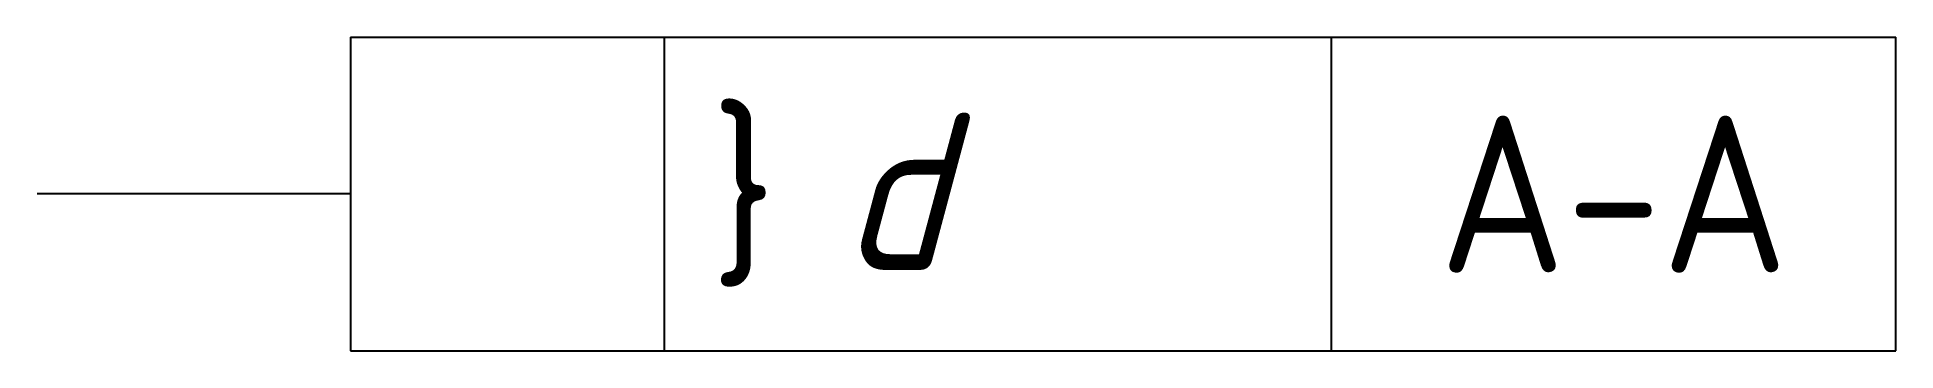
# Model space of a CAD drawing. Header units: millimetres. Extents: x 81.9 to 111.6, y 114.7 to 119.7.
import ezdxf
from ezdxf.enums import TextEntityAlignment as Align

# ---------------------------------------------------------------- set-up
doc = ezdxf.new("R2010")
doc.units = ezdxf.units.MM
doc.layers.add('00.1-SYMBOLS', color=3, linetype='Continuous')
doc.styles.add('Latin', font='isocp.shx')

msp = doc.modelspace()

# ---------------------------------------------------------------- linework, layer by layer
at = {"layer": '00.1-SYMBOLS'}
for p, q in [((86.9, 119.664), (86.9, 114.664)), ((86.9, 119.664), (111.55, 119.664)), ((91.9, 119.664), (91.9, 114.664)), ((102.55, 114.664), (102.55, 119.664)), ((111.55, 114.664), (111.55, 119.664)), ((86.9, 117.164), (81.9, 117.164)), ((86.9, 114.664), (111.55, 114.664))]:
    msp.add_line(p, q, dxfattribs=at)

# ---------------------------------------------------------------- texts
at = {"layer": '00.1-SYMBOLS', "color": 2, "style": 'Latin'}
msp.add_text('}', height=2.5, dxfattribs=at).set_placement((92.648, 115.164), align=Align.BOTTOM_LEFT)
at = {"layer": '00.1-SYMBOLS', "color": 2, "style": 'Latin', "oblique": 15}
msp.add_text('d', height=2.5, dxfattribs=at).set_placement((94.72, 115.203), align=Align.BOTTOM_LEFT)
at = {"layer": '00.1-SYMBOLS', "color": 2, "style": 'Latin'}
msp.add_text('A-A', height=2.5, dxfattribs=at).set_placement((107.05, 117.164), align=Align.MIDDLE_CENTER)

doc.saveas('drawing.dxf')
